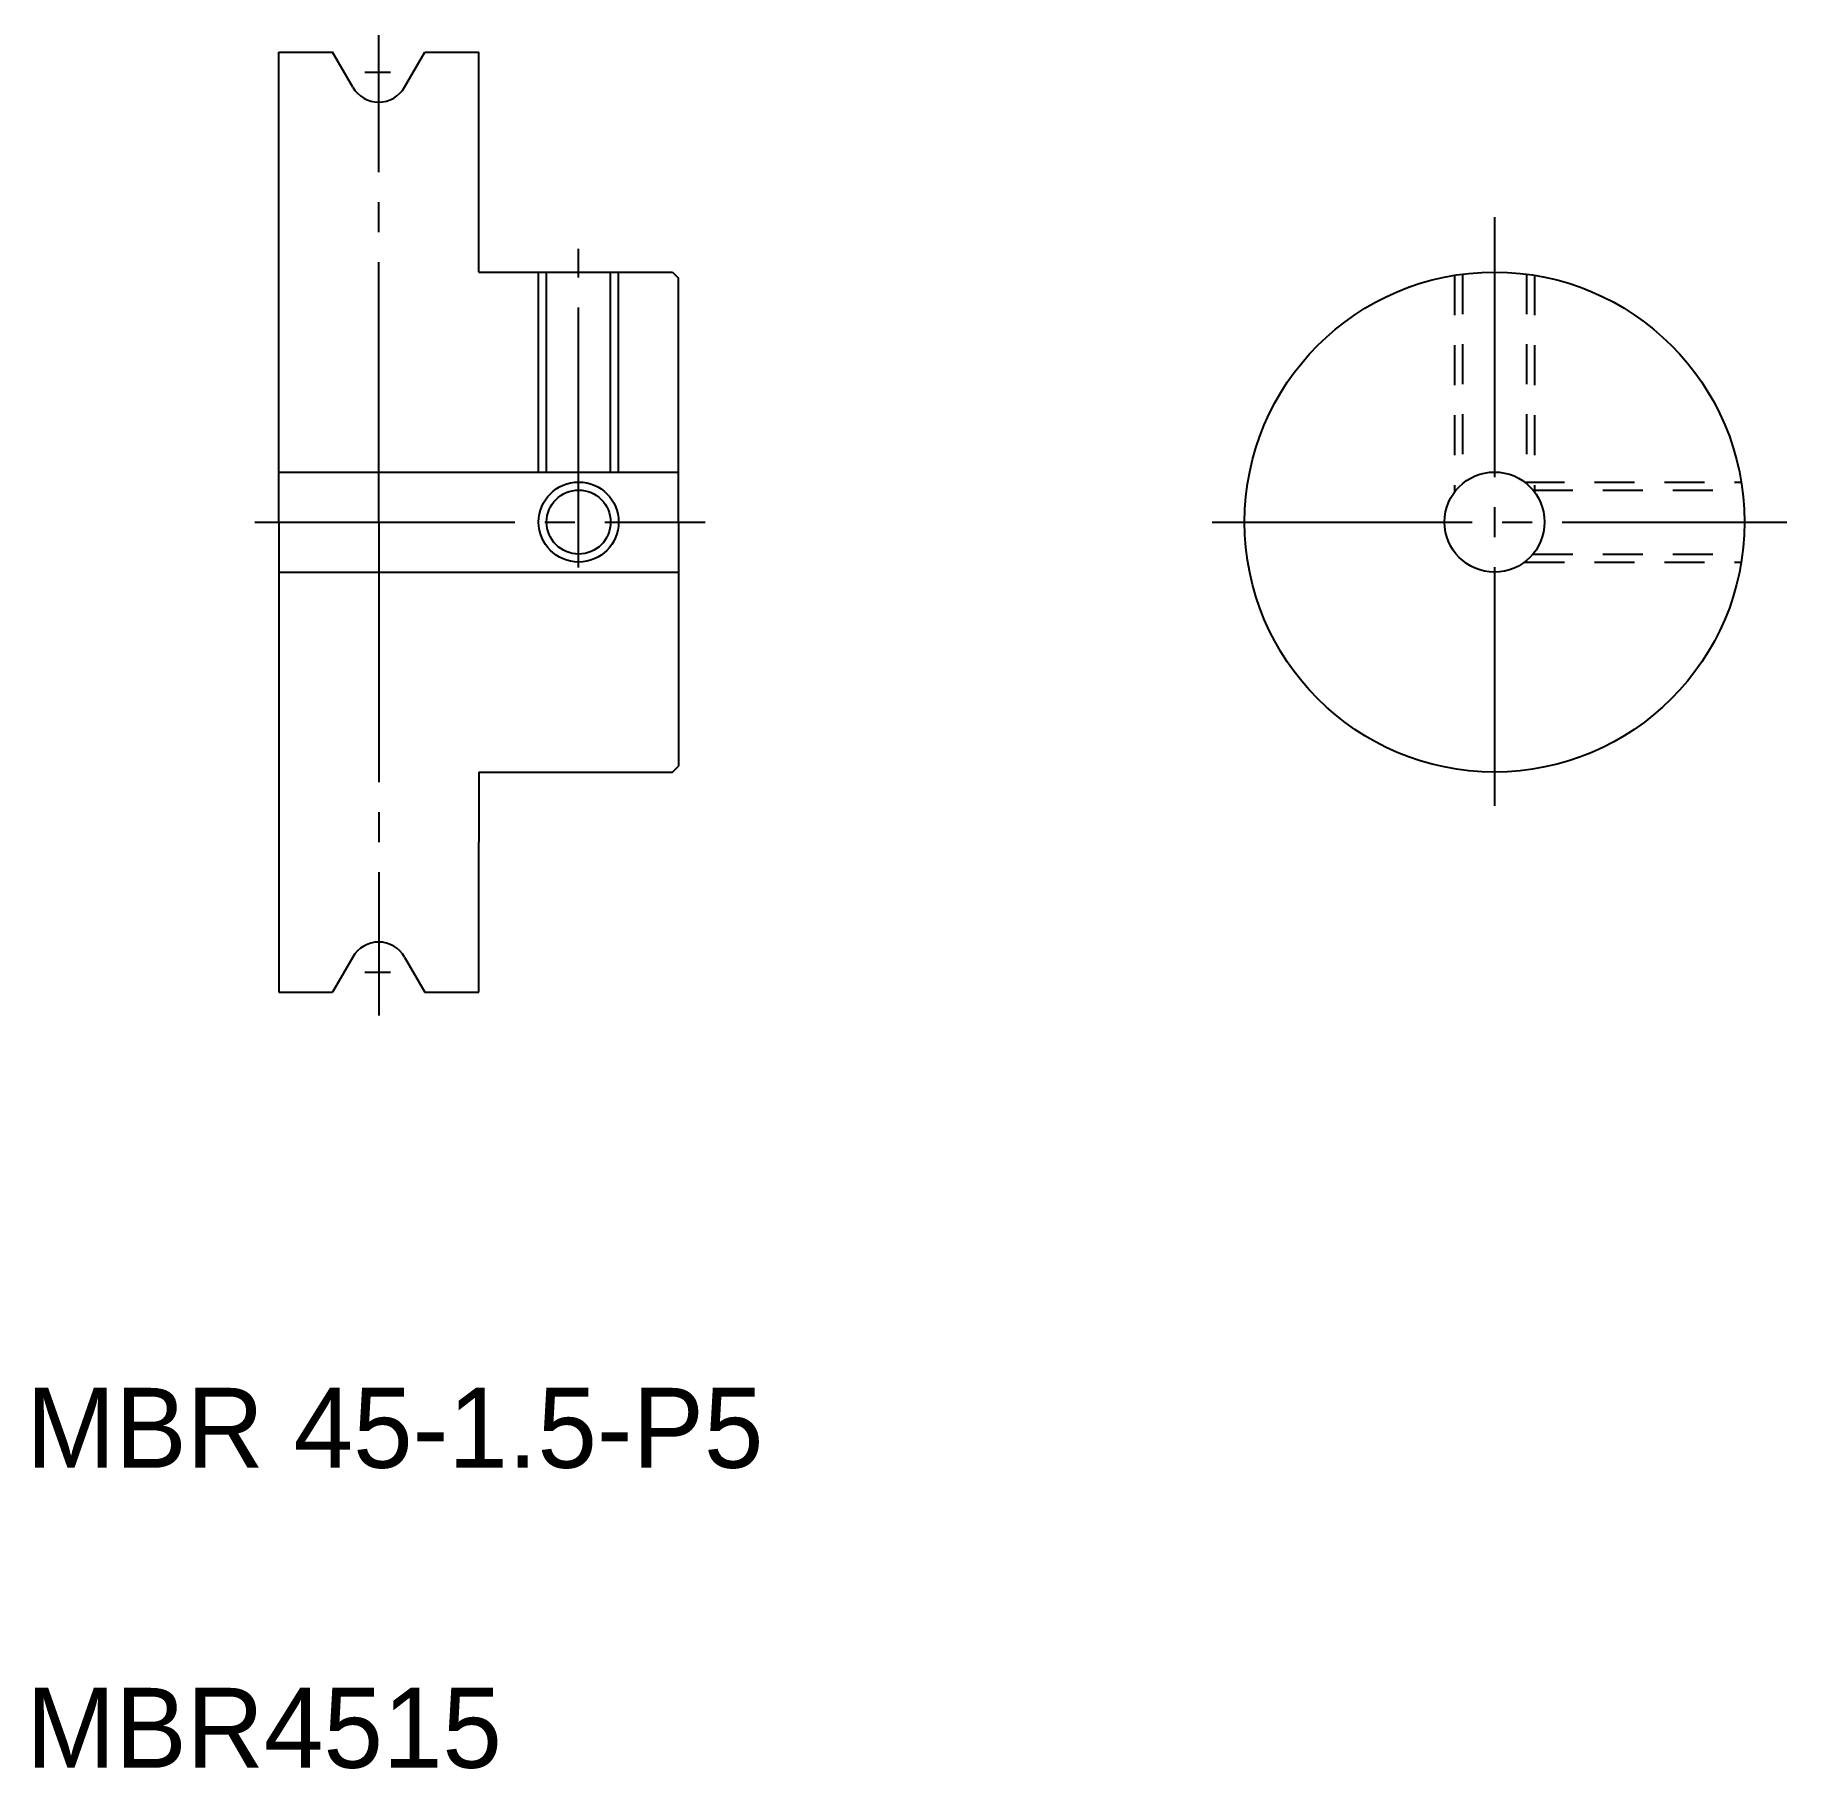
# Model space of a CAD drawing. Extents: x 122.9 to 210.6, y 42.9 to 129.6.
import ezdxf

# ---------------------------------------------------------------- set-up
doc = ezdxf.new("R2010")
doc.units = 0
doc.linetypes.add('CENTER', pattern=[17.5, 13, -1.5, 1.5, -1.5])
doc.linetypes.add('DASHED', pattern=[3.5, 2, -1.5])
doc.layers.get('0').update_dxf_attribs({"linetype": 'CONTINUOUS'})
doc.layers.add('CENTER', color=1, linetype='CENTER')

msp = doc.modelspace()

# ---------------------------------------------------------------- linework, layer by layer
at = {"color": 7, "linetype": 'CONTINUOUS'}
for p, q in [((135.125, 105.23), (135.125, 128.73)), ((135.125, 128.73), (137.816, 128.73)), ((138.826, 126.98), (137.816, 128.73)), ((141.424, 126.98), (142.434, 128.73)), ((142.434, 128.73), (145.125, 128.73)), ((145.125, 117.73), (145.125, 128.73)), ((145.125, 117.73), (154.825, 117.73)), ((148.525, 107.73), (148.525, 117.73)), ((151.725, 107.73), (151.725, 117.73)), ((154.825, 117.73), (155.125, 117.43)), ((155.125, 105.23), (155.125, 117.43)), ((135.125, 107.73), (155.125, 107.73)), ((135.125, 105.23), (135.125, 89.23)), ((155.125, 105.23), (155.125, 93.03)), ((135.125, 102.73), (155.125, 102.73)), ((135.125, 101.23), (135.125, 101.23)), ((135.125, 97.23), (135.125, 97.23)), ((154.825, 92.73), (155.125, 93.03)), ((145.125, 92.73), (154.825, 92.73)), ((145.125, 92.73), (145.125, 89.23)), ((135.125, 89.23), (135.125, 81.73)), ((145.125, 81.73), (145.125, 89.23)), ((138.826, 83.48), (137.816, 81.73)), ((141.424, 83.48), (142.434, 81.73)), ((135.125, 81.73), (137.816, 81.73)), ((142.434, 81.73), (145.125, 81.73))]:
    msp.add_line(p, q, dxfattribs=at)
at = {"color": 3, "linetype": 'CONTINUOUS'}
for p, q in [((148.125, 107.73), (148.125, 117.73)), ((152.125, 107.73), (152.125, 117.73))]:
    msp.add_line(p, q, dxfattribs=at)
at = {"color": 3, "linetype": 'DASHED'}
for p, q in [((193.928, 117.569), (193.928, 106.73)), ((194.328, 117.627), (194.328, 107.151)), ((197.528, 117.627), (197.528, 107.151)), ((197.928, 117.569), (197.928, 106.73)), ((197.428, 107.23), (208.267, 107.23)), ((197.849, 106.83), (208.325, 106.83)), ((197.849, 103.63), (208.325, 103.63)), ((197.428, 103.23), (208.267, 103.23))]:
    msp.add_line(p, q, dxfattribs=at)
at = {"color": 7, "linetype": 'CONTINUOUS'}
for centre, radius in [((195.928, 105.23), 12.5), ((195.928, 105.23), 2.5), ((150.125, 105.23), 1.6)]:
    msp.add_circle(centre, radius, dxfattribs=at)
at = {"color": 3, "linetype": 'CONTINUOUS'}
msp.add_circle((150.125, 105.23), 2, dxfattribs=at)
at = {"color": 7, "linetype": 'CONTINUOUS'}
for centre, start, end in [((140.125, 127.73), 210, 330), ((140.125, 82.73), 30, 150)]:
    msp.add_arc(centre, 1.5, start, end, dxfattribs=at)
at = {"layer": 'CENTER', "color": 1, "linetype": 'CENTER'}
for p, q in [((140.125, 105.23), (140.125, 129.581)), ((139.438, 127.73), (140.711, 127.73)), ((195.928, 120.478), (195.928, 91.035)), ((150.125, 102.965), (150.125, 118.897)), ((133.939, 105.23), (156.451, 105.23)), ((140.125, 105.23), (140.125, 80.562)), ((181.81, 105.23), (210.551, 105.23)), ((139.438, 82.73), (140.711, 82.73))]:
    msp.add_line(p, q, dxfattribs=at)

# ---------------------------------------------------------------- texts
at = {"color": 7, "linetype": 'CONTINUOUS'}
for s, p in [('MBR 45-1.5-P5', (122.501, 57.942)), ('MBR4515', (122.501, 42.942))]:
    msp.add_text(s, height=4, dxfattribs=at).set_placement(p)

doc.saveas('drawing.dxf')
